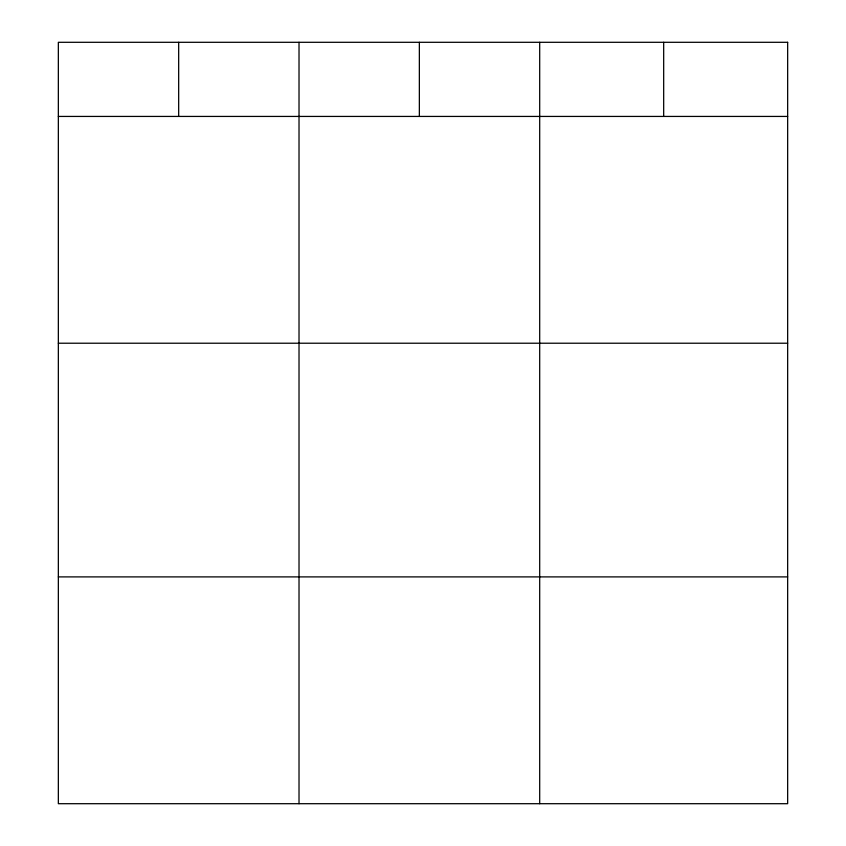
<?xml version="1.0" encoding="UTF-8"?>
<svg xmlns="http://www.w3.org/2000/svg" width="846" height="846" viewBox="0 0 846 846"><rect width="100%" height="100%" fill="white"/><g stroke="black" fill="none" stroke-linecap="round" stroke-linejoin="round"><path stroke-width="1.27" d="M58.342 116.431L787.658 116.431M58.342 343.222L787.658 343.222M58.342 576.898L787.658 576.898M663.676 42.3L663.676 116.431M539.695 42.3L539.695 803.7M419.352 42.3L419.352 116.431M299.019 42.3L299.019 803.7M178.675 42.3L178.675 116.431M787.658 42.3L58.342 42.3L58.342 803.7L787.658 803.7L787.658 42.3"/></g></svg>
